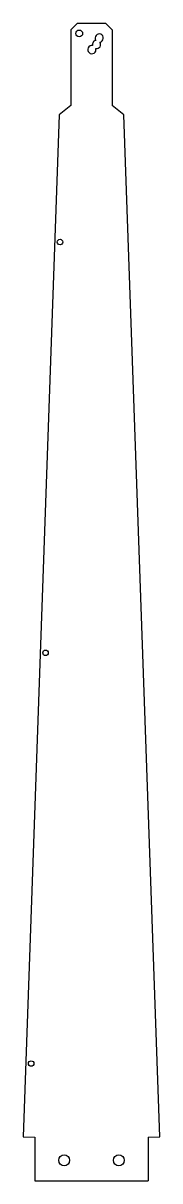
# Model space of a CAD drawing. Header units: millimetres. Extents: x 104 to 204, y -268 to 577.
import ezdxf

# ---------------------------------------------------------------- set-up
doc = ezdxf.new("R2010")
doc.units = ezdxf.units.MM
doc.layers.add('DV2_0', color=7, linetype='Continuous')

msp = doc.modelspace()

# ---------------------------------------------------------------- linework, layer by layer
at = {"layer": 'DV2_0', "color": 7, "linetype": 'Continuous'}
for p, q in [((139.11, 571.84), (143.88, 576.61)), ((143.88, 576.61), (164.34, 576.61)), ((169.11, 571.84), (164.34, 576.61)), ((139.11, 571.84), (139.11, 516.61)), ((169.11, 571.84), (169.11, 516.61)), ((139.1, 516.61), (130.36, 509.78)), ((139.1, 516.61), (139.11, 516.61)), ((139.11, 516.61), (139.11, 516.61)), ((139.11, 516.61), (139.11, 516.61)), ((169.11, 516.61), (169.11, 516.61)), ((169.11, 516.61), (169.12, 516.61)), ((169.11, 516.61), (169.11, 516.61)), ((177.86, 509.78), (169.12, 516.61)), ((130.36, 509.78), (104.11, -236.19)), ((204.11, -236.19), (177.86, 509.78)), ((104.11, -236.19), (112.6, -236.48)), ((112.61, -236.48), (112.6, -236.48)), ((112.61, -236.48), (112.61, -238.38)), ((195.61, -236.48), (195.61, -238.38)), ((195.62, -236.48), (195.61, -236.48)), ((195.62, -236.48), (204.11, -236.19)), ((112.61, -238.39), (112.61, -238.38)), ((112.61, -238.39), (112.61, -268.39)), ((195.61, -238.38), (195.61, -238.39)), ((195.61, -238.39), (195.61, -268.39)), ((112.61, -268.39), (195.61, -268.39))]:
    msp.add_line(p, q, dxfattribs=at)
for centre, radius in [((145.14, 569.11), 2.5), ((131.09, 416.83), 2), ((120.54, 117.01), 2), ((109.99, -182.8), 2), ((134.11, -253.39), 4), ((174.11, -253.39), 4)]:
    msp.add_circle(centre, radius, dxfattribs=at)
for centre, start, end in [((159.76, 565.74), 279.4791, 215.07766), ((154.39, 557.3), 79.99215, 15.5907), ((157.8, 561.06), 99.4791, 195.5907), ((157.8, 561.06), 259.99215, 35.07766)]:
    msp.add_arc(centre, 3, start, end, dxfattribs=at)

doc.saveas('drawing.dxf')
